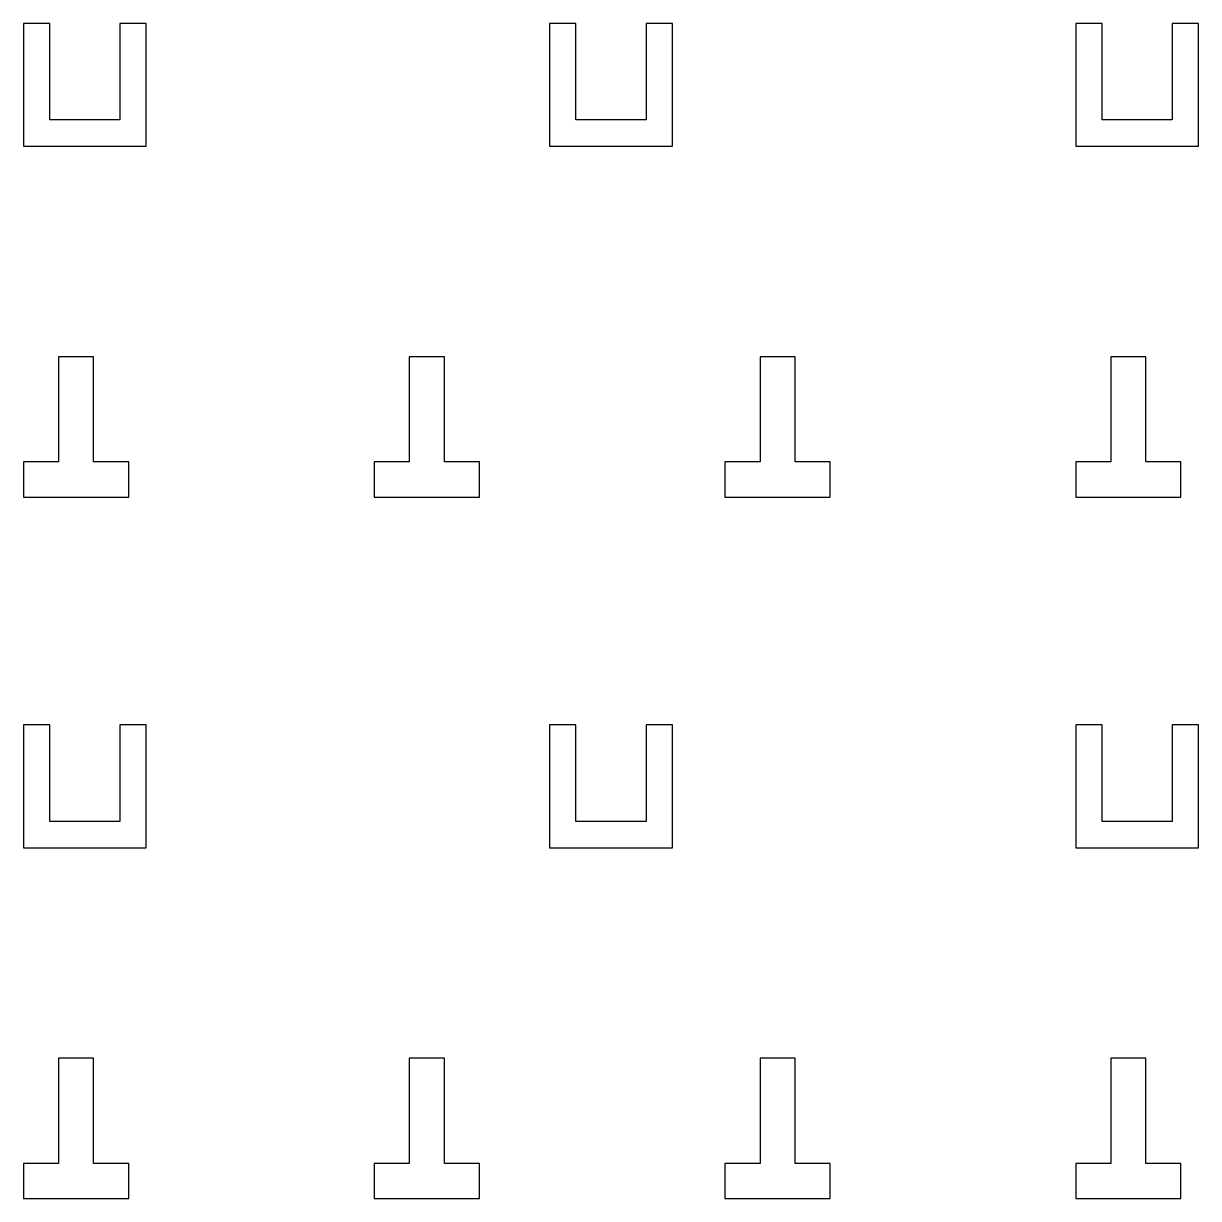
# Model space of a CAD drawing. Header units: metres. Extents: x 50 to 720, y 50 to 720.
import ezdxf

# ---------------------------------------------------------------- set-up
doc = ezdxf.new("R2010")
doc.units = ezdxf.units.M

msp = doc.modelspace()

# ---------------------------------------------------------------- linework, layer by layer
for points in [[(50, 650), (120, 650), (120, 720), (105, 720), (105, 665), (65, 665), (65, 720), (50, 720), (50, 650)], [(350, 650), (420, 650), (420, 720), (405, 720), (405, 665), (365, 665), (365, 720), (350, 720), (350, 650)], [(650, 650), (720, 650), (720, 720), (705, 720), (705, 665), (665, 665), (665, 720), (650, 720), (650, 650)], [(50, 450), (110, 450), (110, 470), (90, 470), (90, 530), (70, 530), (70, 470), (50, 470), (50, 450)], [(250, 450), (310, 450), (310, 470), (290, 470), (290, 530), (270, 530), (270, 470), (250, 470), (250, 450)], [(450, 450), (510, 450), (510, 470), (490, 470), (490, 530), (470, 530), (470, 470), (450, 470), (450, 450)], [(650, 450), (710, 450), (710, 470), (690, 470), (690, 530), (670, 530), (670, 470), (650, 470), (650, 450)], [(50, 250), (120, 250), (120, 320), (105, 320), (105, 265), (65, 265), (65, 320), (50, 320), (50, 250)], [(350, 250), (420, 250), (420, 320), (405, 320), (405, 265), (365, 265), (365, 320), (350, 320), (350, 250)], [(650, 250), (720, 250), (720, 320), (705, 320), (705, 265), (665, 265), (665, 320), (650, 320), (650, 250)], [(50, 50), (110, 50), (110, 70), (90, 70), (90, 130), (70, 130), (70, 70), (50, 70), (50, 50)], [(250, 50), (310, 50), (310, 70), (290, 70), (290, 130), (270, 130), (270, 70), (250, 70), (250, 50)], [(450, 50), (510, 50), (510, 70), (490, 70), (490, 130), (470, 130), (470, 70), (450, 70), (450, 50)], [(650, 50), (710, 50), (710, 70), (690, 70), (690, 130), (670, 130), (670, 70), (650, 70), (650, 50)]]:
    msp.add_lwpolyline(points)

doc.saveas('drawing.dxf')
